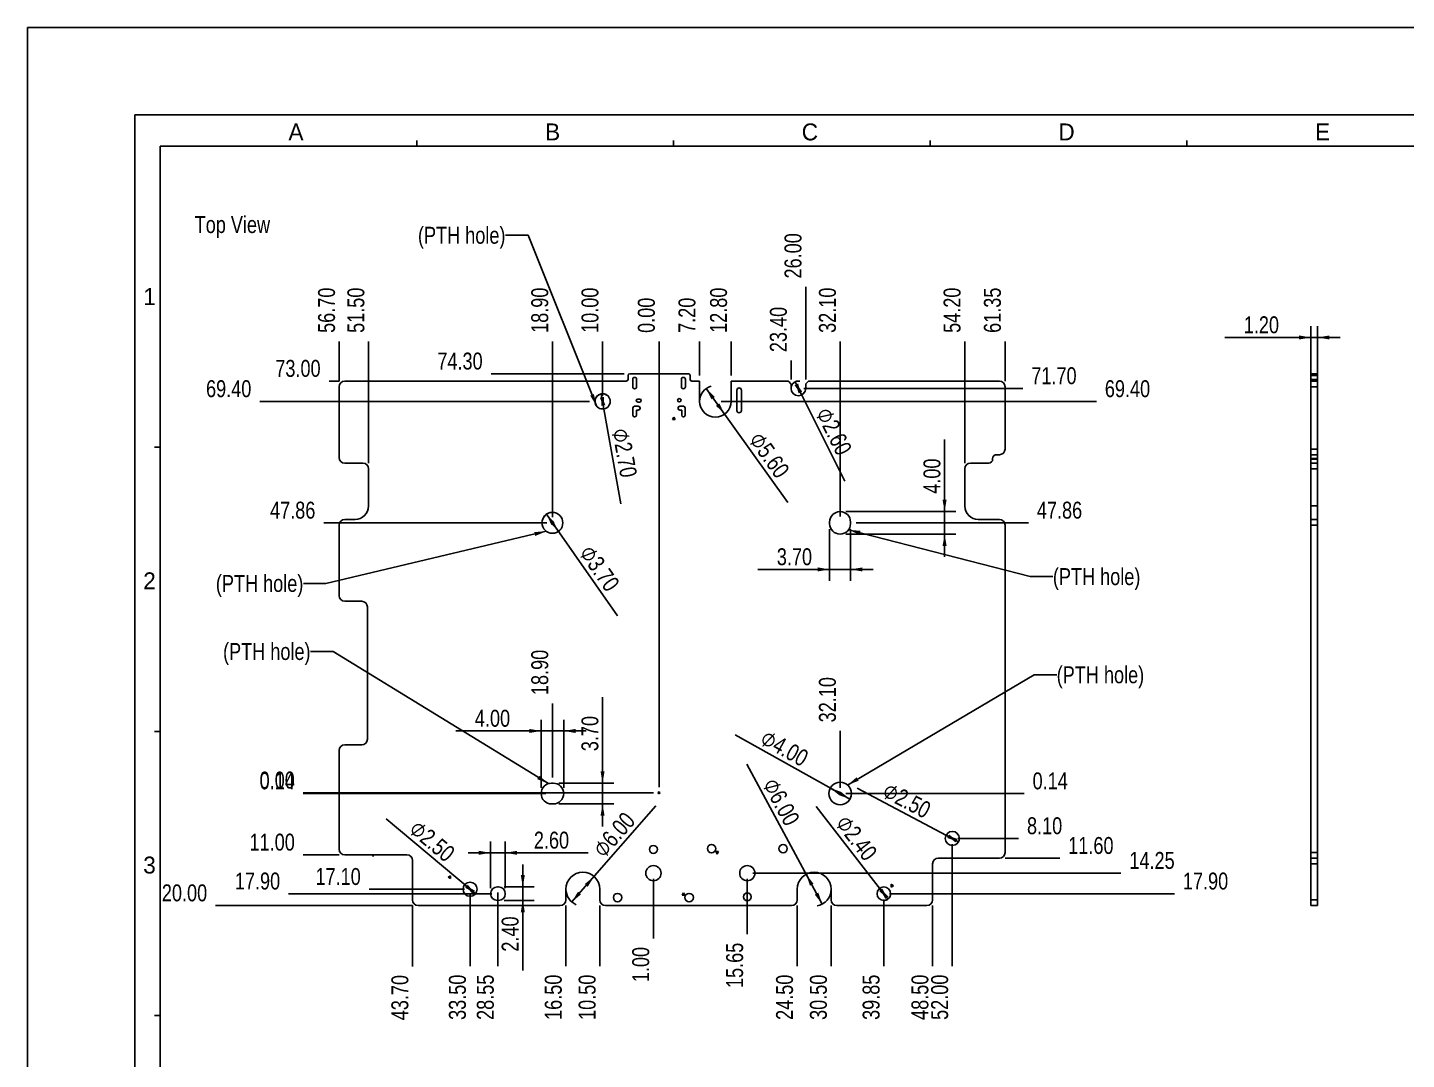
# Model space of a CAD drawing. Header units: millimetres. Extents: x 0 to 420, y 0 to 297.
# Drawn here: x 0 to 244.5, y 114 to 297 of the extents above; entities that cross this region are included whole.
import ezdxf

# ---------------------------------------------------------------- set-up
doc = ezdxf.new("R2010")
doc.units = ezdxf.units.MM
doc.header["$LTSCALE"] = 23.1
doc.layers.get('0').update_dxf_attribs({"linetype": 'CONTINUOUS'})
doc.layers.add('ASSEM_MEM', color=7, linetype='CONTINUOUS')
doc.layers.add('DETAIL', color=7, linetype='CONTINUOUS')
doc.styles.get("Standard").update_dxf_attribs({"font": 'txt', "width": 0.8})
doc.styles.add('TEXTSTYLE_2', font='txt')
doc.styles.add('TEXTSTYLE_3', font='symbol_asme.ttf')
doc.dimstyles.new('DIMSTYLE_1', dxfattribs={"dimtxt": 3, "dimasz": 2.1, "dimexe": 2, "dimexo": 1, "dimgap": 0.75, "dimtad": 1, "dimzin": 0, "dimdsep": 46, "dimtxsty": 'STANDARD', "dimblk": '_FILLED', "dimblk1": '_FILLED', "dimblk2": '_FILLED', "dimcen": 0.09, "dimazin": 0, "dimtp": 0.01, "dimtm": 0.01, "dimtfac": 1, "dimtofl": 0, "dimtmove": 0, "dimatfit": 3, "dimldrblk": '_FILLED', "dimfxl": 1, "dimtolj": 1, "dimtzin": 0, "dimarcsym": 0})
doc.dimstyles.new('DIMSTYLE_2', dxfattribs={"dimtxt": 3, "dimasz": 2.1, "dimexe": 2, "dimexo": 1, "dimgap": 0.75, "dimtad": 0, "dimtih": 1, "dimtoh": 1, "dimzin": 0, "dimdsep": 46, "dimtxsty": 'STANDARD', "dimblk": '_FILLED', "dimblk1": '_FILLED', "dimblk2": '_FILLED', "dimcen": 0.09, "dimazin": 0, "dimtp": 0.01, "dimtm": 0.01, "dimtfac": 1, "dimtofl": 0, "dimtmove": 0, "dimatfit": 3, "dimldrblk": '_FILLED', "dimfxl": 1, "dimtolj": 1, "dimtzin": 0, "dimarcsym": 0})
doc.dimstyles.new('DIMSTYLE_3', dxfattribs={"dimtxt": 3, "dimasz": 2.1, "dimexe": 2, "dimexo": 1, "dimtad": 1, "dimzin": 0, "dimdsep": 46, "dimtxsty": 'STANDARD', "dimblk": '_FILLED', "dimblk1": '_FILLED', "dimblk2": '_FILLED', "dimcen": 0.09, "dimazin": 0, "dimtp": 0.01, "dimtm": 0.01, "dimtfac": 1, "dimtmove": 0, "dimatfit": 2, "dimldrblk": '_FILLED', "dimfxl": 1, "dimtolj": 1, "dimtzin": 0, "dimarcsym": 0})
doc.dimstyles.get("Standard").update_dxf_attribs({"dimtxt": 3, "dimasz": 2.1, "dimexe": 2, "dimexo": 1, "dimtad": 1, "dimzin": 0, "dimdsep": 46, "dimtxsty": 'STANDARD', "dimblk": '_FILLED', "dimblk1": '_FILLED', "dimblk2": '_FILLED', "dimcen": 0.09, "dimazin": 0, "dimtol": 1, "dimtp": 0.01, "dimtm": 0.01, "dimtfac": 1, "dimtofl": 0, "dimtmove": 0, "dimatfit": 3, "dimldrblk": '_FILLED', "dimfxl": 1, "dimtolj": 1, "dimtzin": 0, "dimarcsym": 0})

# ---------------------------------------------------------------- blocks, each defined once
blk = doc.blocks.new('_FILLED')
at = {"color": 0, "linetype": 'BYBLOCK'}
blk.add_solid([(0, 0), (-1, 0.17), (-1, -0.17)], dxfattribs=at)
blk = doc.blocks.new('*D0')
at = {"color": 2, "linetype": 'CONTINUOUS'}
for p, q in [((227.52, 242.05), (212.27, 242.05)), ((212.27, 242.05), (228.12, 242.05)), ((227.52, 231.72), (227.52, 244.05)), ((232.72, 242.05), (228.12, 242.05)), ((228.72, 231.72), (228.72, 244.05)), ((228.72, 242.05), (232.72, 242.05))]:
    blk.add_line(p, q, dxfattribs=at)
at = {"color": 2, "linetype": 'CONTINUOUS', "xscale": 2.1, "yscale": 2.1, "zscale": 2.1}
blk.add_blockref('_FILLED', (227.52, 242.05), dxfattribs=at)
at = {"color": 2, "linetype": 'CONTINUOUS', "xscale": 2.1, "yscale": 2.1, "zscale": 2.1, "rotation": 180}
blk.add_blockref('_FILLED', (228.72, 242.05), dxfattribs=at)
at = {"color": 2, "linetype": 'CONTINUOUS', "insert": (221.87, 245.8), "char_height": 3, "width": 9.6, "attachment_point": 3, "line_spacing_factor": 0.9}
blk.add_mtext('1.20', dxfattribs=at)
blk = doc.blocks.new('*D1')
at = {"color": 2, "linetype": 'CONTINUOUS'}
blk.add_line((111.95, 162.32), (111.95, 241.36), dxfattribs=at)
at = {"color": 2, "linetype": 'CONTINUOUS', "insert": (108.2, 242.86), "char_height": 3, "width": 9.6, "attachment_point": 1, "rotation": 90, "line_spacing_factor": 0.9}
blk.add_mtext('0.00', dxfattribs=at)
blk = doc.blocks.new('*D2')
at = {"color": 2, "linetype": 'CONTINUOUS'}
blk.add_line((119.15, 235.32), (119.15, 241.36), dxfattribs=at)
at = {"color": 2, "linetype": 'CONTINUOUS', "insert": (115.4, 242.86), "char_height": 3, "width": 9.6, "attachment_point": 1, "rotation": 90, "line_spacing_factor": 0.9}
blk.add_mtext('7.20', dxfattribs=at)
blk = doc.blocks.new('*D3')
at = {"color": 2, "linetype": 'CONTINUOUS'}
blk.add_line((124.75, 235.32), (124.75, 241.36), dxfattribs=at)
at = {"color": 2, "linetype": 'CONTINUOUS', "insert": (121, 242.86), "char_height": 3, "width": 12, "attachment_point": 1, "rotation": 90, "line_spacing_factor": 0.9}
blk.add_mtext('12.80', dxfattribs=at)
blk = doc.blocks.new('*D4')
at = {"color": 2, "linetype": 'CONTINUOUS'}
blk.add_line((135.35, 234.61), (135.35, 237.95), dxfattribs=at)
at = {"color": 2, "linetype": 'CONTINUOUS', "insert": (131.6, 239.45), "char_height": 3, "width": 12, "attachment_point": 1, "rotation": 90, "line_spacing_factor": 0.9}
blk.add_mtext('23.40', dxfattribs=at)
blk = doc.blocks.new('*D5')
at = {"color": 2, "linetype": 'CONTINUOUS'}
blk.add_line((137.95, 234.61), (137.95, 251.01), dxfattribs=at)
at = {"color": 2, "linetype": 'CONTINUOUS', "insert": (134.2, 252.51), "char_height": 3, "width": 12, "attachment_point": 1, "rotation": 90, "line_spacing_factor": 0.9}
blk.add_mtext('26.00', dxfattribs=at)
blk = doc.blocks.new('*D6')
at = {"color": 2, "linetype": 'CONTINUOUS'}
blk.add_line((101.95, 231.72), (101.95, 241.36), dxfattribs=at)
at = {"color": 2, "linetype": 'CONTINUOUS', "insert": (98.2, 242.86), "char_height": 3, "width": 12, "attachment_point": 1, "rotation": 90, "line_spacing_factor": 0.9}
blk.add_mtext('10.00', dxfattribs=at)
blk = doc.blocks.new('*D7')
at = {"color": 2, "linetype": 'CONTINUOUS'}
blk.add_line((93.05, 210.18), (93.05, 241.36), dxfattribs=at)
at = {"color": 2, "linetype": 'CONTINUOUS', "insert": (89.3, 242.86), "char_height": 3, "width": 12, "attachment_point": 1, "rotation": 90, "line_spacing_factor": 0.9}
blk.add_mtext('18.90', dxfattribs=at)
blk = doc.blocks.new('*D8')
at = {"color": 2, "linetype": 'CONTINUOUS'}
blk.add_line((144.05, 210.33), (144.05, 241.36), dxfattribs=at)
at = {"color": 2, "linetype": 'CONTINUOUS', "insert": (140.3, 242.86), "char_height": 3, "width": 12, "attachment_point": 1, "rotation": 90, "line_spacing_factor": 0.9}
blk.add_mtext('32.10', dxfattribs=at)
blk = doc.blocks.new('*D9')
at = {"color": 2, "linetype": 'CONTINUOUS'}
blk.add_line((144.05, 162.18), (144.05, 172.3), dxfattribs=at)
at = {"color": 2, "linetype": 'CONTINUOUS', "insert": (140.3, 173.8), "char_height": 3, "width": 12, "attachment_point": 1, "rotation": 90, "line_spacing_factor": 0.9}
blk.add_mtext('32.10', dxfattribs=at)
blk = doc.blocks.new('*D10')
at = {"color": 2, "linetype": 'CONTINUOUS'}
blk.add_line((93.05, 164.03), (93.05, 177.14), dxfattribs=at)
at = {"color": 2, "linetype": 'CONTINUOUS', "insert": (89.3, 178.64), "char_height": 3, "width": 12, "attachment_point": 1, "rotation": 90, "line_spacing_factor": 0.9}
blk.add_mtext('18.90', dxfattribs=at)
blk = doc.blocks.new('*D11')
at = {"color": 2, "linetype": 'CONTINUOUS'}
blk.add_line((68.25, 141.32), (68.25, 130.51), dxfattribs=at)
at = {"color": 2, "linetype": 'CONTINUOUS', "insert": (64.5, 129.01), "char_height": 3, "width": 12, "attachment_point": 3, "rotation": 90, "line_spacing_factor": 0.9}
blk.add_mtext('43.70', dxfattribs=at)
blk = doc.blocks.new('*D12')
at = {"color": 2, "linetype": 'CONTINUOUS'}
blk.add_line((95.45, 141.32), (95.45, 130.57), dxfattribs=at)
at = {"color": 2, "linetype": 'CONTINUOUS', "insert": (91.7, 129.07), "char_height": 3, "width": 12, "attachment_point": 3, "rotation": 90, "line_spacing_factor": 0.9}
blk.add_mtext('16.50', dxfattribs=at)
blk = doc.blocks.new('*D13')
at = {"color": 2, "linetype": 'CONTINUOUS'}
blk.add_line((101.45, 141.32), (101.45, 130.57), dxfattribs=at)
at = {"color": 2, "linetype": 'CONTINUOUS', "insert": (97.7, 129.07), "char_height": 3, "width": 12, "attachment_point": 3, "rotation": 90, "line_spacing_factor": 0.9}
blk.add_mtext('10.50', dxfattribs=at)
blk = doc.blocks.new('*D14')
at = {"color": 2, "linetype": 'CONTINUOUS'}
blk.add_line((136.45, 141.32), (136.45, 130.57), dxfattribs=at)
at = {"color": 2, "linetype": 'CONTINUOUS', "insert": (132.7, 129.07), "char_height": 3, "width": 12, "attachment_point": 3, "rotation": 90, "line_spacing_factor": 0.9}
blk.add_mtext('24.50', dxfattribs=at)
blk = doc.blocks.new('*D15')
at = {"color": 2, "linetype": 'CONTINUOUS'}
blk.add_line((142.45, 141.32), (142.45, 130.57), dxfattribs=at)
at = {"color": 2, "linetype": 'CONTINUOUS', "insert": (138.7, 129.07), "char_height": 3, "width": 12, "attachment_point": 3, "rotation": 90, "line_spacing_factor": 0.9}
blk.add_mtext('30.50', dxfattribs=at)
blk = doc.blocks.new('*D16')
at = {"color": 2, "linetype": 'CONTINUOUS'}
blk.add_line((160.45, 141.32), (160.45, 130.57), dxfattribs=at)
at = {"color": 2, "linetype": 'CONTINUOUS', "insert": (156.7, 129.07), "char_height": 3, "width": 12, "attachment_point": 3, "rotation": 90, "line_spacing_factor": 0.9}
blk.add_mtext('48.50', dxfattribs=at)
blk = doc.blocks.new('*D17')
at = {"color": 2, "linetype": 'CONTINUOUS'}
blk.add_line((163.95, 152.22), (163.95, 130.57), dxfattribs=at)
at = {"color": 2, "linetype": 'CONTINUOUS', "insert": (160.2, 129.07), "char_height": 3, "width": 12, "attachment_point": 3, "rotation": 90, "line_spacing_factor": 0.9}
blk.add_mtext('52.00', dxfattribs=at)
blk = doc.blocks.new('*D18')
at = {"color": 2, "linetype": 'CONTINUOUS'}
blk.add_line((151.8, 142.42), (151.8, 130.57), dxfattribs=at)
at = {"color": 2, "linetype": 'CONTINUOUS', "insert": (148.05, 129.07), "char_height": 3, "width": 12, "attachment_point": 3, "rotation": 90, "line_spacing_factor": 0.9}
blk.add_mtext('39.85', dxfattribs=at)
blk = doc.blocks.new('*D19')
at = {"color": 2, "linetype": 'CONTINUOUS'}
blk.add_line((78.45, 143.22), (78.45, 130.57), dxfattribs=at)
at = {"color": 2, "linetype": 'CONTINUOUS', "insert": (74.7, 129.07), "char_height": 3, "width": 12, "attachment_point": 3, "rotation": 90, "line_spacing_factor": 0.9}
blk.add_mtext('33.50', dxfattribs=at)
blk = doc.blocks.new('*D20')
at = {"color": 2, "linetype": 'CONTINUOUS'}
blk.add_line((83.4, 143.62), (83.4, 130.57), dxfattribs=at)
at = {"color": 2, "linetype": 'CONTINUOUS', "insert": (79.65, 129.07), "char_height": 3, "width": 12, "attachment_point": 3, "rotation": 90, "line_spacing_factor": 0.9}
blk.add_mtext('28.55', dxfattribs=at)
blk = doc.blocks.new('*D21')
at = {"color": 2, "linetype": 'CONTINUOUS'}
blk.add_line((110.95, 146.07), (110.95, 135.48), dxfattribs=at)
at = {"color": 2, "linetype": 'CONTINUOUS', "insert": (107.2, 133.98), "char_height": 3, "width": 9.6, "attachment_point": 3, "rotation": 90, "line_spacing_factor": 0.9}
blk.add_mtext('1.00', dxfattribs=at)
blk = doc.blocks.new('*D22')
at = {"color": 2, "linetype": 'CONTINUOUS'}
blk.add_line((127.6, 146.07), (127.6, 136.23), dxfattribs=at)
at = {"color": 2, "linetype": 'CONTINUOUS', "insert": (123.85, 134.73), "char_height": 3, "width": 12, "attachment_point": 3, "rotation": 90, "line_spacing_factor": 0.9}
blk.add_mtext('15.65', dxfattribs=at)
blk = doc.blocks.new('*D23')
at = {"color": 2, "linetype": 'CONTINUOUS'}
blk.add_line((105.75, 235.62), (82.18, 235.62), dxfattribs=at)
at = {"color": 2, "linetype": 'CONTINUOUS', "insert": (80.68, 239.37), "char_height": 3, "width": 12, "attachment_point": 3, "line_spacing_factor": 0.9}
blk.add_mtext('74.30', dxfattribs=at)
blk = doc.blocks.new('*D24')
at = {"color": 2, "linetype": 'CONTINUOUS'}
blk.add_line((110.95, 161.32), (48.88, 161.32), dxfattribs=at)
at = {"color": 2, "linetype": 'CONTINUOUS', "insert": (47.38, 165.07), "char_height": 3, "width": 9.6, "attachment_point": 3, "line_spacing_factor": 0.9}
blk.add_mtext('0.00', dxfattribs=at)
blk = doc.blocks.new('*D25')
at = {"color": 2, "linetype": 'CONTINUOUS'}
blk.add_line((55.25, 234.32), (53.45, 234.32), dxfattribs=at)
at = {"color": 2, "linetype": 'CONTINUOUS', "insert": (51.95, 238.07), "char_height": 3, "width": 12, "attachment_point": 3, "line_spacing_factor": 0.9}
blk.add_mtext('73.00', dxfattribs=at)
blk = doc.blocks.new('*D26')
at = {"color": 2, "linetype": 'CONTINUOUS'}
blk.add_line((99.6, 230.72), (41.17, 230.72), dxfattribs=at)
at = {"color": 2, "linetype": 'CONTINUOUS', "insert": (39.67, 234.47), "char_height": 3, "width": 12, "attachment_point": 3, "line_spacing_factor": 0.9}
blk.add_mtext('69.40', dxfattribs=at)
blk = doc.blocks.new('*D27')
at = {"color": 2, "linetype": 'CONTINUOUS'}
blk.add_line((92.05, 209.18), (52.52, 209.18), dxfattribs=at)
at = {"color": 2, "linetype": 'CONTINUOUS', "insert": (51.02, 212.93), "char_height": 3, "width": 12, "attachment_point": 3, "line_spacing_factor": 0.9}
blk.add_mtext('47.86', dxfattribs=at)
blk = doc.blocks.new('*D28')
at = {"color": 2, "linetype": 'CONTINUOUS'}
blk.add_line((91.9, 161.18), (48.88, 161.18), dxfattribs=at)
at = {"color": 2, "linetype": 'CONTINUOUS', "insert": (47.38, 164.93), "char_height": 3, "width": 9.6, "attachment_point": 3, "line_spacing_factor": 0.9}
blk.add_mtext('0.14', dxfattribs=at)
blk = doc.blocks.new('*D29')
at = {"color": 2, "linetype": 'CONTINUOUS'}
blk.add_line((122.95, 230.72), (189.49, 230.72), dxfattribs=at)
at = {"color": 2, "linetype": 'CONTINUOUS', "insert": (190.99, 234.47), "char_height": 3, "width": 12, "attachment_point": 1, "line_spacing_factor": 0.9}
blk.add_mtext('69.40', dxfattribs=at)
blk = doc.blocks.new('*D30')
at = {"color": 2, "linetype": 'CONTINUOUS'}
blk.add_line((145.05, 161.18), (176.68, 161.18), dxfattribs=at)
at = {"color": 2, "linetype": 'CONTINUOUS', "insert": (178.18, 164.93), "char_height": 3, "width": 9.6, "attachment_point": 1, "line_spacing_factor": 0.9}
blk.add_mtext('0.14', dxfattribs=at)
blk = doc.blocks.new('*D31')
at = {"color": 2, "linetype": 'CONTINUOUS'}
blk.add_line((146.9, 209.18), (177.44, 209.18), dxfattribs=at)
at = {"color": 2, "linetype": 'CONTINUOUS', "insert": (178.94, 212.93), "char_height": 3, "width": 12, "attachment_point": 1, "line_spacing_factor": 0.9}
blk.add_mtext('47.86', dxfattribs=at)
blk = doc.blocks.new('*D32')
at = {"color": 2, "linetype": 'CONTINUOUS'}
blk.add_line((55.25, 150.32), (48.88, 150.32), dxfattribs=at)
at = {"color": 2, "linetype": 'CONTINUOUS', "insert": (47.38, 154.07), "char_height": 3, "width": 12, "attachment_point": 3, "line_spacing_factor": 0.9}
blk.add_mtext('11.00', dxfattribs=at)
blk = doc.blocks.new('*D33')
at = {"color": 2, "linetype": 'CONTINUOUS'}
blk.add_line((173.3, 149.72), (183, 149.72), dxfattribs=at)
at = {"color": 2, "linetype": 'CONTINUOUS', "insert": (184.5, 153.47), "char_height": 3, "width": 12, "attachment_point": 1, "line_spacing_factor": 0.9}
blk.add_mtext('11.60', dxfattribs=at)
blk = doc.blocks.new('*D34')
at = {"color": 2, "linetype": 'CONTINUOUS'}
blk.add_line((68.25, 141.32), (33.34, 141.32), dxfattribs=at)
at = {"color": 2, "linetype": 'CONTINUOUS', "insert": (31.84, 145.07), "char_height": 3, "width": 12, "attachment_point": 3, "line_spacing_factor": 0.9}
blk.add_mtext('20.00', dxfattribs=at)
blk = doc.blocks.new('*D35')
at = {"color": 2, "linetype": 'CONTINUOUS'}
blk.add_line((77.45, 144.22), (60.57, 144.22), dxfattribs=at)
at = {"color": 2, "linetype": 'CONTINUOUS', "insert": (59.07, 147.97), "char_height": 3, "width": 12, "attachment_point": 3, "line_spacing_factor": 0.9}
blk.add_mtext('17.10', dxfattribs=at)
blk = doc.blocks.new('*D36')
at = {"color": 2, "linetype": 'CONTINUOUS'}
blk.add_line((82.3, 143.42), (46.28, 143.42), dxfattribs=at)
at = {"color": 2, "linetype": 'CONTINUOUS', "insert": (44.78, 147.17), "char_height": 3, "width": 12, "attachment_point": 3, "line_spacing_factor": 0.9}
blk.add_mtext('17.90', dxfattribs=at)
blk = doc.blocks.new('*D37')
at = {"color": 2, "linetype": 'CONTINUOUS'}
blk.add_line((164.95, 153.22), (175.69, 153.22), dxfattribs=at)
at = {"color": 2, "linetype": 'CONTINUOUS', "insert": (177.19, 156.97), "char_height": 3, "width": 9.6, "attachment_point": 1, "line_spacing_factor": 0.9}
blk.add_mtext('8.10', dxfattribs=at)
blk = doc.blocks.new('*D38')
at = {"color": 2, "linetype": 'CONTINUOUS'}
blk.add_line((152.8, 143.42), (203.33, 143.42), dxfattribs=at)
at = {"color": 2, "linetype": 'CONTINUOUS', "insert": (204.83, 147.17), "char_height": 3, "width": 12, "attachment_point": 1, "line_spacing_factor": 0.9}
blk.add_mtext('17.90', dxfattribs=at)
blk = doc.blocks.new('*D39')
at = {"color": 2, "linetype": 'CONTINUOUS'}
blk.add_line((128.6, 147.07), (193.84, 147.07), dxfattribs=at)
at = {"color": 2, "linetype": 'CONTINUOUS', "insert": (195.34, 150.82), "char_height": 3, "width": 12, "attachment_point": 1, "line_spacing_factor": 0.9}
blk.add_mtext('14.25', dxfattribs=at)
blk = doc.blocks.new('*D40')
at = {"color": 2, "linetype": 'CONTINUOUS'}
blk.add_line((137.65, 233.02), (176.45, 233.02), dxfattribs=at)
at = {"color": 2, "linetype": 'CONTINUOUS', "insert": (177.95, 236.77), "char_height": 3, "width": 12, "attachment_point": 1, "line_spacing_factor": 0.9}
blk.add_mtext('71.70', dxfattribs=at)
blk = doc.blocks.new('*D41')
at = {"color": 2, "linetype": 'CONTINUOUS'}
for p, q in [((136.07, 234.18), (136.65, 233.02)), ((137.23, 231.86), (136.65, 233.02)), ((136.65, 233.02), (144.88, 216.6))]:
    blk.add_line(p, q, dxfattribs=at)
at = {"color": 2, "linetype": 'CONTINUOUS', "xscale": 2.1, "yscale": 2.1, "zscale": 2.1}
for p, rotation in [((136.07, 234.18), 116.6298763149), ((137.23, 231.86), 296.6298763149)]:
    blk.add_blockref('_FILLED', p, dxfattribs=dict(at, rotation=rotation))
at = {"color": 2, "linetype": 'CONTINUOUS', "insert": (142.35, 230.02), "char_height": 3, "width": 19.7077, "attachment_point": 1, "rotation": 296.6299, "line_spacing_factor": 0.9, "style": 'TEXTSTYLE_3'}
blk.add_mtext('⌀\\ftxt;{\\W0.8;2.60}', dxfattribs=at)
blk = doc.blocks.new('*D42')
at = {"color": 2, "linetype": 'CONTINUOUS'}
for p, q in [((120.32, 232.99), (121.95, 230.72)), ((123.58, 228.44), (121.95, 230.72)), ((121.95, 230.72), (134.78, 212.79))]:
    blk.add_line(p, q, dxfattribs=at)
at = {"color": 2, "linetype": 'CONTINUOUS', "xscale": 2.1, "yscale": 2.1, "zscale": 2.1}
for p, rotation in [((120.32, 232.99), 125.5924555932), ((123.58, 228.44), 305.5924555932)]:
    blk.add_blockref('_FILLED', p, dxfattribs=dict(at, rotation=rotation))
at = {"color": 2, "linetype": 'CONTINUOUS', "insert": (130.18, 225.66), "char_height": 3, "width": 19.7077, "attachment_point": 1, "rotation": 305.5925, "line_spacing_factor": 0.9, "style": 'TEXTSTYLE_3'}
blk.add_mtext('⌀\\ftxt;{\\W0.8;5.60}', dxfattribs=at)
blk = doc.blocks.new('*D43')
at = {"color": 2, "linetype": 'CONTINUOUS'}
for p, q in [((101.71, 232.05), (101.95, 230.72)), ((102.19, 229.39), (101.95, 230.72)), ((101.95, 230.72), (105.18, 212.57))]:
    blk.add_line(p, q, dxfattribs=at)
at = {"color": 2, "linetype": 'CONTINUOUS', "xscale": 2.1, "yscale": 2.1, "zscale": 2.1}
for p, rotation in [((101.71, 232.05), 100.0907734454), ((102.19, 229.39), 280.0907734454)]:
    blk.add_blockref('_FILLED', p, dxfattribs=dict(at, rotation=rotation))
at = {"color": 2, "linetype": 'CONTINUOUS', "insert": (106.57, 226.17), "char_height": 3, "width": 19.7077, "attachment_point": 1, "rotation": 280.0908, "line_spacing_factor": 0.9, "style": 'TEXTSTYLE_3'}
blk.add_mtext('⌀\\ftxt;{\\W0.8;2.70}', dxfattribs=at)
blk = doc.blocks.new('*D44')
at = {"color": 2, "linetype": 'CONTINUOUS'}
for p, q in [((91.99, 210.69), (93.05, 209.18)), ((94.11, 207.66), (93.05, 209.18)), ((93.05, 209.18), (104.58, 192.67))]:
    blk.add_line(p, q, dxfattribs=at)
at = {"color": 2, "linetype": 'CONTINUOUS', "xscale": 2.1, "yscale": 2.1, "zscale": 2.1}
for p, rotation in [((91.99, 210.69), 124.9340555486), ((94.11, 207.66), 304.9340555486)]:
    blk.add_blockref('_FILLED', p, dxfattribs=dict(at, rotation=rotation))
at = {"color": 2, "linetype": 'CONTINUOUS', "insert": (100.13, 205.59), "char_height": 3, "width": 19.7077, "attachment_point": 1, "rotation": 304.9341, "line_spacing_factor": 0.9, "style": 'TEXTSTYLE_3'}
blk.add_mtext('⌀\\ftxt;{\\W0.8;3.70}', dxfattribs=at)
blk = doc.blocks.new('*D45')
at = {"color": 2, "linetype": 'CONTINUOUS'}
for p, q in [((144.05, 161.18), (125.43, 171.61)), ((142.31, 162.16), (144.05, 161.18)), ((145.8, 160.2), (144.05, 161.18))]:
    blk.add_line(p, q, dxfattribs=at)
at = {"color": 2, "linetype": 'CONTINUOUS', "xscale": 2.1, "yscale": 2.1, "zscale": 2.1}
for p, rotation in [((142.31, 162.16), 150.7436800449), ((145.8, 160.2), 330.7436800449)]:
    blk.add_blockref('_FILLED', p, dxfattribs=dict(at, rotation=rotation))
at = {"color": 2, "linetype": 'CONTINUOUS', "insert": (138.73, 168.46), "char_height": 3, "width": 19.7077, "attachment_point": 3, "rotation": 330.7437, "line_spacing_factor": 0.9, "style": 'TEXTSTYLE_3'}
blk.add_mtext('⌀\\ftxt;{\\W0.8;4.00}', dxfattribs=at)
blk = doc.blocks.new('*D46')
at = {"color": 2, "linetype": 'CONTINUOUS'}
for p, q in [((142.2, 208.03), (142.2, 198.92)), ((145.9, 208.03), (145.9, 198.92)), ((142.2, 200.92), (129.48, 200.92)), ((129.48, 200.92), (144.05, 200.92)), ((149.9, 200.92), (144.05, 200.92)), ((145.9, 200.92), (149.9, 200.92))]:
    blk.add_line(p, q, dxfattribs=at)
at = {"color": 2, "linetype": 'CONTINUOUS', "xscale": 2.1, "yscale": 2.1, "zscale": 2.1}
blk.add_blockref('_FILLED', (142.2, 200.92), dxfattribs=at)
at = {"color": 2, "linetype": 'CONTINUOUS', "xscale": 2.1, "yscale": 2.1, "zscale": 2.1, "rotation": 180}
blk.add_blockref('_FILLED', (145.9, 200.92), dxfattribs=at)
at = {"color": 2, "linetype": 'CONTINUOUS', "insert": (139.08, 204.67), "char_height": 3, "width": 9.6, "attachment_point": 3, "line_spacing_factor": 0.9}
blk.add_mtext('3.70', dxfattribs=at)
blk = doc.blocks.new('*D47')
at = {"color": 2, "linetype": 'CONTINUOUS'}
for p, q in [((162.58, 211.18), (162.58, 223.94)), ((162.58, 223.94), (162.58, 209.18)), ((145.05, 211.18), (164.58, 211.18)), ((162.58, 203.18), (162.58, 209.18)), ((145.05, 207.18), (164.58, 207.18)), ((162.58, 207.18), (162.58, 203.18))]:
    blk.add_line(p, q, dxfattribs=at)
at = {"color": 2, "linetype": 'CONTINUOUS', "xscale": 2.1, "yscale": 2.1, "zscale": 2.1}
for p, rotation in [((162.58, 211.18), 270), ((162.58, 207.18), 90)]:
    blk.add_blockref('_FILLED', p, dxfattribs=dict(at, rotation=rotation))
at = {"color": 2, "linetype": 'CONTINUOUS', "insert": (158.83, 214.34), "char_height": 3, "width": 9.6, "attachment_point": 1, "rotation": 90, "line_spacing_factor": 0.9}
blk.add_mtext('4.00', dxfattribs=at)
blk = doc.blocks.new('*D48')
at = {"color": 2, "linetype": 'CONTINUOUS'}
for p, q in [((91.05, 162.18), (91.05, 174.28)), ((95.05, 162.18), (95.05, 174.28)), ((91.05, 172.28), (75.95, 172.28)), ((75.95, 172.28), (93.05, 172.28)), ((99.05, 172.28), (93.05, 172.28)), ((95.05, 172.28), (99.05, 172.28))]:
    blk.add_line(p, q, dxfattribs=at)
at = {"color": 2, "linetype": 'CONTINUOUS', "xscale": 2.1, "yscale": 2.1, "zscale": 2.1}
blk.add_blockref('_FILLED', (91.05, 172.28), dxfattribs=at)
at = {"color": 2, "linetype": 'CONTINUOUS', "xscale": 2.1, "yscale": 2.1, "zscale": 2.1, "rotation": 180}
blk.add_blockref('_FILLED', (95.05, 172.28), dxfattribs=at)
at = {"color": 2, "linetype": 'CONTINUOUS', "insert": (85.55, 176.03), "char_height": 3, "width": 9.6, "attachment_point": 3, "line_spacing_factor": 0.9}
blk.add_mtext('4.00', dxfattribs=at)
blk = doc.blocks.new('*D49')
at = {"color": 2, "linetype": 'CONTINUOUS'}
for p, q in [((101.94, 163.03), (101.94, 178.29)), ((101.94, 178.29), (101.94, 161.18)), ((94.2, 163.03), (103.94, 163.03)), ((94.2, 159.33), (103.94, 159.33)), ((101.94, 155.33), (101.94, 161.18)), ((101.94, 159.33), (101.94, 155.33))]:
    blk.add_line(p, q, dxfattribs=at)
at = {"color": 2, "linetype": 'CONTINUOUS', "xscale": 2.1, "yscale": 2.1, "zscale": 2.1}
for p, rotation in [((101.94, 163.03), 270), ((101.94, 159.33), 90)]:
    blk.add_blockref('_FILLED', p, dxfattribs=dict(at, rotation=rotation))
at = {"color": 2, "linetype": 'CONTINUOUS', "insert": (98.19, 168.69), "char_height": 3, "width": 9.6, "attachment_point": 1, "rotation": 90, "line_spacing_factor": 0.9}
blk.add_mtext('3.70', dxfattribs=at)
blk = doc.blocks.new('*D50')
at = {"color": 2, "linetype": 'CONTINUOUS'}
for p, q in [((163.95, 153.22), (147.07, 162.12)), ((162.85, 153.8), (163.95, 153.22)), ((165.06, 152.63), (163.95, 153.22))]:
    blk.add_line(p, q, dxfattribs=at)
at = {"color": 2, "linetype": 'CONTINUOUS', "xscale": 2.1, "yscale": 2.1, "zscale": 2.1}
for p, rotation in [((162.85, 153.8), 152.1825273784), ((165.06, 152.63), 332.1825273784)]:
    blk.add_blockref('_FILLED', p, dxfattribs=dict(at, rotation=rotation))
at = {"color": 2, "linetype": 'CONTINUOUS', "insert": (160.44, 159.31), "char_height": 3, "width": 19.7077, "attachment_point": 3, "rotation": 332.1825, "line_spacing_factor": 0.9, "style": 'TEXTSTYLE_3'}
blk.add_mtext('⌀\\ftxt;{\\W0.8;2.50}', dxfattribs=at)
blk = doc.blocks.new('*D51')
at = {"color": 2, "linetype": 'CONTINUOUS'}
for p, q in [((151.8, 143.42), (139.83, 158.9)), ((151.07, 144.37), (151.8, 143.42)), ((152.53, 142.47), (151.8, 143.42))]:
    blk.add_line(p, q, dxfattribs=at)
at = {"color": 2, "linetype": 'CONTINUOUS', "xscale": 2.1, "yscale": 2.1, "zscale": 2.1}
for p, rotation in [((151.07, 144.37), 127.7048795036), ((152.53, 142.47), 307.7048795036)]:
    blk.add_blockref('_FILLED', p, dxfattribs=dict(at, rotation=rotation))
at = {"color": 2, "linetype": 'CONTINUOUS', "insert": (150.83, 150.8), "char_height": 3, "width": 19.7077, "attachment_point": 3, "rotation": 307.7049, "line_spacing_factor": 0.9, "style": 'TEXTSTYLE_3'}
blk.add_mtext('⌀\\ftxt;{\\W0.8;2.40}', dxfattribs=at)
blk = doc.blocks.new('*D52')
at = {"color": 2, "linetype": 'CONTINUOUS'}
for p, q in [((78.45, 144.22), (63.56, 156.72)), ((77.49, 145.02), (78.45, 144.22)), ((79.41, 143.41), (78.45, 144.22))]:
    blk.add_line(p, q, dxfattribs=at)
at = {"color": 2, "linetype": 'CONTINUOUS', "xscale": 2.1, "yscale": 2.1, "zscale": 2.1}
for p, rotation in [((77.49, 145.02), 139.9869438586), ((79.41, 143.41), 319.9869438586)]:
    blk.add_blockref('_FILLED', p, dxfattribs=dict(at, rotation=rotation))
at = {"color": 2, "linetype": 'CONTINUOUS', "insert": (76.04, 151.14), "char_height": 3, "width": 19.7077, "attachment_point": 3, "rotation": 319.9869, "line_spacing_factor": 0.9, "style": 'TEXTSTYLE_3'}
blk.add_mtext('⌀\\ftxt;{\\W0.8;2.50}', dxfattribs=at)
blk = doc.blocks.new('*D53')
at = {"color": 2, "linetype": 'CONTINUOUS'}
for p, q in [((82.1, 144.42), (82.1, 152.67)), ((84.7, 144.42), (84.7, 152.67)), ((82.1, 150.67), (78.1, 150.67)), ((78.1, 150.67), (83.4, 150.67)), ((99.36, 150.67), (83.4, 150.67)), ((84.7, 150.67), (99.36, 150.67))]:
    blk.add_line(p, q, dxfattribs=at)
at = {"color": 2, "linetype": 'CONTINUOUS', "xscale": 2.1, "yscale": 2.1, "zscale": 2.1}
blk.add_blockref('_FILLED', (82.1, 150.67), dxfattribs=at)
at = {"color": 2, "linetype": 'CONTINUOUS', "xscale": 2.1, "yscale": 2.1, "zscale": 2.1, "rotation": 180}
blk.add_blockref('_FILLED', (84.7, 150.67), dxfattribs=at)
at = {"color": 2, "linetype": 'CONTINUOUS', "insert": (89.76, 154.42), "char_height": 3, "width": 9.6, "attachment_point": 1, "line_spacing_factor": 0.9}
blk.add_mtext('2.60', dxfattribs=at)
blk = doc.blocks.new('*D54')
at = {"color": 2, "linetype": 'CONTINUOUS'}
for p, q in [((87.8, 144.62), (87.8, 148.62)), ((87.8, 148.62), (87.8, 143.42)), ((84.5, 144.62), (89.8, 144.62)), ((84.5, 142.22), (89.8, 142.22)), ((87.8, 129.79), (87.8, 143.42)), ((87.8, 142.22), (87.8, 129.79))]:
    blk.add_line(p, q, dxfattribs=at)
at = {"color": 2, "linetype": 'CONTINUOUS', "xscale": 2.1, "yscale": 2.1, "zscale": 2.1}
for p, rotation in [((87.8, 144.62), 270), ((87.8, 142.22), 90)]:
    blk.add_blockref('_FILLED', p, dxfattribs=dict(at, rotation=rotation))
at = {"color": 2, "linetype": 'CONTINUOUS', "insert": (84.05, 139.39), "char_height": 3, "width": 9.6, "attachment_point": 3, "rotation": 90, "line_spacing_factor": 0.9}
blk.add_mtext('2.40', dxfattribs=at)
blk = doc.blocks.new('*D61')
at = {"color": 2, "linetype": 'CONTINUOUS'}
for p, q in [((98.45, 144.22), (111.4, 158.99)), ((100.43, 146.47), (98.45, 144.22)), ((96.47, 141.96), (98.45, 144.22))]:
    blk.add_line(p, q, dxfattribs=at)
at = {"color": 2, "linetype": 'CONTINUOUS', "xscale": 2.1, "yscale": 2.1, "zscale": 2.1}
for p, rotation in [((100.43, 146.47), 48.7607570647), ((96.47, 141.96), 228.7607570647)]:
    blk.add_blockref('_FILLED', p, dxfattribs=dict(at, rotation=rotation))
at = {"color": 2, "linetype": 'CONTINUOUS', "insert": (99.92, 151.58), "char_height": 3, "width": 19.7077, "attachment_point": 1, "rotation": 48.7608, "line_spacing_factor": 0.9, "style": 'TEXTSTYLE_3'}
blk.add_mtext('⌀\\ftxt;{\\W0.8;6.00}', dxfattribs=at)
blk = doc.blocks.new('*D62')
at = {"color": 2, "linetype": 'CONTINUOUS'}
for p, q in [((139.45, 144.22), (127.49, 166.37)), ((138.03, 146.86), (139.45, 144.22)), ((140.88, 141.58), (139.45, 144.22))]:
    blk.add_line(p, q, dxfattribs=at)
at = {"color": 2, "linetype": 'CONTINUOUS', "xscale": 2.1, "yscale": 2.1, "zscale": 2.1}
for p, rotation in [((138.03, 146.86), 118.3740515431), ((140.88, 141.58), 298.3740515431)]:
    blk.add_blockref('_FILLED', p, dxfattribs=dict(at, rotation=rotation))
at = {"color": 2, "linetype": 'CONTINUOUS', "insert": (137.03, 156.59), "char_height": 3, "width": 19.7077, "attachment_point": 3, "rotation": 298.3741, "line_spacing_factor": 0.9, "style": 'TEXTSTYLE_3'}
blk.add_mtext('⌀\\ftxt;{\\W0.8;6.00}', dxfattribs=at)
blk = doc.blocks.new('*D78')
at = {"color": 2, "linetype": 'CONTINUOUS'}
blk.add_line((173.3, 234.32), (173.3, 241.36), dxfattribs=at)
at = {"color": 2, "linetype": 'CONTINUOUS', "insert": (169.55, 242.86), "char_height": 3, "width": 12, "attachment_point": 1, "rotation": 90, "line_spacing_factor": 0.9}
blk.add_mtext('61.35', dxfattribs=at)
blk = doc.blocks.new('*D79')
at = {"color": 2, "linetype": 'CONTINUOUS'}
blk.add_line((55.25, 234.32), (55.25, 241.36), dxfattribs=at)
at = {"color": 2, "linetype": 'CONTINUOUS', "insert": (51.5, 242.86), "char_height": 3, "width": 12, "attachment_point": 1, "rotation": 90, "line_spacing_factor": 0.9}
blk.add_mtext('56.70', dxfattribs=at)
blk = doc.blocks.new('*D80')
at = {"color": 2, "linetype": 'CONTINUOUS'}
blk.add_line((166.15, 219.77), (166.15, 241.36), dxfattribs=at)
at = {"color": 2, "linetype": 'CONTINUOUS', "insert": (162.4, 242.86), "char_height": 3, "width": 12, "attachment_point": 1, "rotation": 90, "line_spacing_factor": 0.9}
blk.add_mtext('54.20', dxfattribs=at)
blk = doc.blocks.new('*D81')
at = {"color": 2, "linetype": 'CONTINUOUS'}
blk.add_line((60.45, 219.77), (60.45, 241.36), dxfattribs=at)
at = {"color": 2, "linetype": 'CONTINUOUS', "insert": (56.7, 242.86), "char_height": 3, "width": 12, "attachment_point": 1, "rotation": 90, "line_spacing_factor": 0.9}
blk.add_mtext('51.50', dxfattribs=at)

msp = doc.modelspace()

# ---------------------------------------------------------------- linework, layer by layer
at = {"color": 7, "linetype": 'CONTINUOUS'}
for p, q in [((0, 0), (0, 297)), ((0, 297), (420, 297))]:
    msp.add_line(p, q, dxfattribs=at)
at = {"color": 4, "linetype": 'CONTINUOUS'}
for p, q in [((19, 15.5), (19, 281.5)), ((19, 281.5), (401, 281.5)), ((69, 276), (69, 277)), ((114.5, 276), (114.5, 277)), ((160, 276), (160, 277)), ((205.5, 276), (205.5, 277)), ((23.5, 276), (23.5, 21)), ((23.5, 276), (396, 276)), ((23.5, 222.6), (22.5, 222.6)), ((23.5, 172.2), (22.5, 172.2)), ((23.5, 121.8), (22.5, 121.8))]:
    msp.add_line(p, q, dxfattribs=at)
at = {"color": 2, "linetype": 'CONTINUOUS'}
for centre, radius, start, end in [((121.951, 230.718), 2.8, 105.93863, 180), ((136.651, 233.018), 1.3, 79.06128, 180), ((101.951, 230.718), 1.35, 63.56192, 180), ((93.051, 209.178), 1.85, 96.54104, 180), ((144.051, 161.178), 2, 304.17863, 360), ((163.951, 153.218), 1.25, 293.52272, 360), ((78.451, 144.218), 1.25, 281.32714, 323.1301), ((98.451, 144.218), 3, 180, 247.19571), ((139.451, 144.218), 3, 279.9391, 360), ((151.801, 143.418), 1.2, 267.89931, 360)]:
    msp.add_arc(centre, radius, start, end, dxfattribs=at)
at = {"layer": 'ASSEM_MEM', "color": 7, "linetype": 'CONTINUOUS'}
for p, q in [((106.451, 235.318), (106.451, 234.618)), ((106.751, 235.618), (117.151, 235.618)), ((117.451, 235.318), (117.451, 234.618)), ((227.516, 141.318), (227.516, 235.618)), ((227.516, 235.618), (228.716, 235.618)), ((228.716, 141.318), (228.716, 235.618)), ((55.251, 233.318), (55.251, 220.768)), ((106.151, 234.318), (56.251, 234.318)), ((107.281, 234.618), (107.281, 233.318)), ((107.981, 233.318), (107.981, 234.618)), ((115.921, 234.618), (115.921, 233.318)), ((116.621, 233.318), (116.621, 234.618)), ((119.151, 234.318), (117.751, 234.318)), ((119.151, 234.318), (119.151, 230.718)), ((124.751, 230.718), (124.751, 234.318)), ((134.644, 234.318), (124.751, 234.318)), ((125.751, 232.698), (125.751, 229.098)), ((126.551, 229.098), (126.551, 232.698)), ((135.204, 233.964), (134.997, 234.172)), ((135.351, 233.611), (135.351, 233.018)), ((137.951, 233.018), (137.951, 233.611)), ((138.304, 234.172), (138.097, 233.964)), ((172.301, 234.318), (138.658, 234.318)), ((173.301, 222.268), (173.301, 233.318)), ((227.516, 234.318), (228.716, 234.318)), ((108.281, 229.868), (107.631, 229.868)), ((108.526, 231.103), (108.176, 231.103)), ((108.176, 230.603), (108.526, 230.603)), ((116.271, 229.868), (115.621, 229.868)), ((107.331, 229.568), (107.331, 228.268)), ((107.931, 228.268), (107.931, 229.168)), ((107.931, 229.168), (108.281, 229.168)), ((108.581, 229.468), (108.581, 229.568)), ((115.321, 229.568), (115.321, 229.468)), ((115.621, 229.168), (115.971, 229.168)), ((115.971, 229.168), (115.971, 228.268)), ((116.571, 228.268), (116.571, 229.568)), ((171.101, 220.568), (171.101, 220.468)), ((172.301, 221.268), (171.801, 221.268)), ((227.516, 221.268), (228.716, 221.268)), ((56.251, 219.768), (59.451, 219.768)), ((60.451, 218.768), (60.451, 212.168)), ((166.151, 218.768), (166.151, 212.168)), ((167.151, 219.768), (170.401, 219.768)), ((228.716, 219.768), (227.516, 219.768)), ((55.251, 208.768), (55.251, 196.268)), ((58.051, 209.768), (56.251, 209.768)), ((142.201, 209.328), (142.201, 209.028)), ((145.901, 209.028), (145.901, 209.328)), ((172.301, 209.768), (168.551, 209.768)), ((173.301, 150.718), (173.301, 208.768)), ((227.516, 209.768), (228.716, 209.768)), ((56.251, 195.268), (59.251, 195.268)), ((60.251, 194.268), (60.251, 170.818)), ((55.251, 168.818), (55.251, 151.318)), ((59.251, 169.818), (56.251, 169.818)), ((93.201, 163.028), (92.901, 163.028)), ((92.901, 159.328), (93.201, 159.328)), ((56.251, 150.318), (67.251, 150.318)), ((68.251, 142.318), (68.251, 149.318)), ((161.451, 149.718), (172.301, 149.718)), ((227.516, 149.718), (228.716, 149.718)), ((160.451, 142.318), (160.451, 148.718)), ((83.501, 144.618), (83.301, 144.618)), ((83.301, 142.218), (83.501, 142.218)), ((95.451, 142.318), (95.451, 144.218)), ((101.451, 142.318), (101.451, 144.218)), ((136.451, 142.318), (136.451, 144.218)), ((142.451, 142.318), (142.451, 144.218)), ((94.451, 141.318), (69.251, 141.318)), ((135.451, 141.318), (102.451, 141.318)), ((159.451, 141.318), (143.451, 141.318)), ((228.716, 141.318), (227.516, 141.318))]:
    msp.add_line(p, q, dxfattribs=at)
at = {"layer": 'ASSEM_MEM', "color": 9, "linetype": 'CONTINUOUS'}
for p, q in [((227.516, 235.318), (228.716, 235.318)), ((227.516, 234.618), (228.716, 234.618)), ((227.516, 233.318), (228.716, 233.318)), ((227.516, 222.268), (228.716, 222.268)), ((227.516, 220.568), (228.716, 220.568)), ((228.716, 220.468), (227.516, 220.468)), ((227.516, 218.768), (228.716, 218.768)), ((228.716, 212.168), (227.516, 212.168)), ((227.516, 208.768), (228.716, 208.768)), ((227.516, 150.718), (228.716, 150.718)), ((227.516, 148.718), (228.716, 148.718)), ((228.716, 142.318), (227.516, 142.318))]:
    msp.add_line(p, q, dxfattribs=at)
at = {"layer": 'ASSEM_MEM', "color": 4, "linetype": 'CONTINUOUS'}
for p, q in [((114.589, 227.939), (114.339, 227.506)), ((114.339, 227.506), (114.839, 227.506)), ((114.839, 227.506), (114.589, 227.939)), ((121.999, 150.888), (122.499, 150.888)), ((122.249, 150.455), (121.999, 150.888)), ((122.499, 150.888), (122.249, 150.455)), ((74.562, 146.366), (74.995, 146.616)), ((74.995, 146.116), (74.562, 146.366)), ((74.995, 146.616), (74.995, 146.116)), ((153.535, 144.839), (153.102, 145.089)), ((153.102, 145.089), (153.102, 144.589)), ((153.102, 144.589), (153.535, 144.839)), ((116.291, 143.574), (116.041, 143.141)), ((116.041, 143.141), (116.541, 143.141)), ((116.541, 143.141), (116.291, 143.574))]:
    msp.add_line(p, q, dxfattribs=at)
at = {"layer": 'ASSEM_MEM', "color": 7, "linetype": 'CONTINUOUS'}
for centre, radius in [((101.951, 230.718), 1.35), ((115.551, 230.918), 0.3), ((93.051, 209.178), 1.85), ((111.951, 161.318), 0.15), ((144.051, 161.178), 2), ((163.951, 153.218), 1.25), ((110.951, 151.268), 0.7), ((121.266, 151.408), 0.75), ((133.946, 151.408), 0.75), ((110.951, 147.068), 1.35), ((127.601, 147.068), 1.35), ((78.451, 144.218), 1.25), ((151.801, 143.418), 1.2), ((104.611, 142.728), 0.75), ((117.291, 142.728), 0.75), ((127.606, 142.868), 0.7)]:
    msp.add_circle(centre, radius, dxfattribs=at)
at = {"layer": 'ASSEM_MEM', "color": 4, "linetype": 'CONTINUOUS'}
msp.add_circle((61.251, 150.118), 0.05, dxfattribs=at)
at = {"layer": 'ASSEM_MEM', "color": 7, "linetype": 'CONTINUOUS'}
for centre, radius, start, end in [((106.751, 235.318), 0.3, 90, 180), ((107.631, 234.618), 0.35, 0, 180), ((116.271, 234.618), 0.35, 0, 180), ((117.151, 235.318), 0.3, 0, 90), ((56.251, 233.318), 1, 90, 180), ((106.151, 234.618), 0.3, 270, 360), ((107.631, 233.318), 0.35, 180, 360), ((116.271, 233.318), 0.35, 180, 360), ((117.751, 234.618), 0.3, 180, 270), ((126.151, 232.698), 0.4, 0, 180), ((134.644, 233.818), 0.5, 45, 90), ((134.851, 233.611), 0.5, 0, 45), ((136.651, 233.018), 1.3, 180, 360), ((138.451, 233.611), 0.5, 135, 180), ((138.658, 233.818), 0.5, 90, 135), ((172.301, 233.318), 1, 0, 90), ((107.631, 229.568), 0.3, 90, 180), ((108.176, 230.853), 0.25, 90, 270), ((108.281, 229.568), 0.3, 0, 90), ((108.526, 230.853), 0.25, 270, 90), ((115.621, 229.568), 0.3, 90, 180), ((116.271, 229.568), 0.3, 0, 90), ((121.951, 230.718), 2.8, 180, 360), ((107.631, 228.268), 0.3, 180, 360), ((108.281, 229.468), 0.3, 270, 360), ((115.621, 229.468), 0.3, 180, 270), ((116.271, 228.268), 0.3, 180, 360), ((126.151, 229.098), 0.4, 180, 360), ((56.251, 220.768), 1, 180, 270), ((170.401, 220.468), 0.7, 270, 360), ((171.801, 220.568), 0.7, 90, 180), ((172.301, 222.268), 1, 270, 360), ((59.451, 218.768), 1, 0, 90), ((167.151, 218.768), 1, 90, 180), ((58.051, 212.168), 2.4, 270, 360), ((144.051, 209.328), 1.85, 0, 180), ((168.551, 212.168), 2.4, 180, 270), ((56.251, 208.768), 1, 90, 180), ((144.051, 209.028), 1.85, 180, 360), ((172.301, 208.768), 1, 0, 90), ((56.251, 196.268), 1, 180, 270), ((59.251, 194.268), 1, 0, 90), ((56.251, 168.818), 1, 90, 180), ((59.251, 170.818), 1, 270, 360), ((92.901, 161.178), 1.85, 90, 270), ((93.201, 161.178), 1.85, 270, 90), ((56.251, 151.318), 1, 180, 270), ((67.251, 149.318), 1, 0, 90), ((161.451, 148.718), 1, 90, 180), ((172.301, 150.718), 1, 270, 360), ((98.451, 144.218), 3, 0, 180), ((139.451, 144.218), 3, 0, 180), ((83.301, 143.418), 1.2, 90, 270), ((83.501, 143.418), 1.2, 270, 90), ((69.251, 142.318), 1, 180, 270), ((94.451, 142.318), 1, 270, 360), ((102.451, 142.318), 1, 180, 270), ((135.451, 142.318), 1, 270, 360), ((143.451, 142.318), 1, 180, 270), ((159.451, 142.318), 1, 270, 360)]:
    msp.add_arc(centre, radius, start, end, dxfattribs=at)

# ---------------------------------------------------------------- texts
at = {"color": 2, "linetype": 'CONTINUOUS', "char_height": 3, "width": 3, "attachment_point": 1, "line_spacing_factor": 0.9, "style": 'TEXTSTYLE_2'}
for s, insert in [('A', (46.25, 280)), ('B', (91.75, 280)), ('C', (137.25, 280)), ('D', (182.75, 280)), ('E', (228.25, 280)), ('1', (20.5, 250.8)), ('2', (20.5, 200.4)), ('3', (20.5, 150))]:
    msp.add_mtext(s, dxfattribs=dict(at, insert=insert))
at = {"layer": 'DETAIL', "color": 2, "linetype": 'CONTINUOUS', "char_height": 3, "line_spacing_factor": 0.9}
for s, insert, width, attachment_point in [('Top View', (29.622, 263.571), 19.2, 1), ('(PTH hole)', (84.727, 261.672), 24, 3), ('(PTH hole)', (181.78, 201.148), 24, 1), ('(PTH hole)', (48.898, 199.935), 24, 3), ('(PTH hole)', (50.17, 187.866), 24, 3), ('(PTH hole)', (182.452, 183.74), 24, 1)]:
    msp.add_mtext(s, dxfattribs=dict(at, insert=insert, width=width, attachment_point=attachment_point))

# ---------------------------------------------------------------- dimensions: what is measured, and where the dimension line sits
at = {"color": 2, "linetype": 'CONTINUOUS'}
for feature_location, offset, dtype, origin, picture, middle in [((137.951, 234.611), (0, 16.403), 1, (111.951, 233.611), '*D5', (135.701, 258.514)), ((55.251, 234.318), (0, 7.044), 1, (111.951, 233.318), '*D79', (53.001, 248.862)), ((60.451, 219.768), (0, 21.594), 1, (111.951, 218.768), '*D81', (58.201, 248.862)), ((93.051, 210.178), (0, 31.184), 1, (111.951, 209.178), '*D7', (90.801, 249.162)), ((101.951, 231.718), (0, 9.644), 1, (111.951, 230.718), '*D6', (99.701, 249.162)), ((124.751, 235.318), (0, 6.044), 1, (111.951, 234.318), '*D3', (122.501, 249.162)), ((144.051, 210.328), (0, 31.034), 1, (111.951, 209.328), '*D8', (141.801, 248.862)), ((173.301, 234.318), (0, 7.044), 1, (111.951, 233.318), '*D78', (171.051, 248.937)), ((166.151, 219.768), (0, 21.594), 1, (111.951, 218.768), '*D80', (163.901, 248.862)), ((111.950860128, 162.318022508), (0, 79.043761067), 1, (111.950860128, 161.318022508), '*D1', (109.700860866, 247.661788315)), ((119.151, 235.318), (0, 6.044), 1, (111.951, 234.318), '*D2', (116.901, 247.662)), ((135.351, 234.611), (0, 3.335), 1, (111.951, 233.611), '*D4', (133.101, 245.445)), ((55.251, 234.318), (-1.797, 0), 0, (106.151, 161.318), '*D25', (45.954, 236.568)), ((105.751, 235.618), (-23.57, 0), 0, (111.951, 161.318), '*D23', (74.68, 237.868)), ((137.651, 233.018), (38.802, 0), 0, (136.651, 161.318), '*D40', (183.953, 235.268)), ((99.601, 230.718), (-58.433, 0), 0, (100.601, 161.318), '*D26', (33.668, 232.968)), ((122.951, 230.718), (66.535, 0), 0, (121.951, 161.318), '*D29', (196.986, 232.968)), ((92.051, 209.178), (-39.529, 0), 0, (93.051, 161.318), '*D27', (45.022, 211.428)), ((146.901, 209.178), (30.539, 0), 0, (145.901, 161.318), '*D31', (184.939, 211.428)), ((93.051, 164.028), (0, 13.116), 1, (111.951, 163.028), '*D10', (90.801, 184.944)), ((144.051, 162.178), (0, 10.125), 1, (111.951, 161.178), '*D9', (141.801, 179.803)), ((110.950860128, 161.318022508), (-62.072174735, 0), 0, (111.950860128, 161.318022508), '*D24', (42.578685608, 163.568019104)), ((91.901, 161.178), (-43.022, 0), 0, (92.901, 161.318), '*D28', (42.654, 163.428)), ((145.051, 161.178), (31.626, 0), 0, (144.051, 161.318), '*D30', (183.052, 163.428)), ((68.251, 141.318), (-34.914, 0), 0, (69.251, 161.318), '*D34', (25.837, 143.568)), ((82.301, 143.418), (-36.025, 0), 0, (83.301, 161.318), '*D36', (39.076, 145.668)), ((55.251, 150.318), (-6.372, 0), 0, (56.251, 161.318), '*D32', (41.679, 152.568)), ((77.451, 144.218), (-16.886, 0), 0, (78.451, 161.318), '*D35', (53.365, 146.468)), ((128.601, 147.068), (65.242, 0), 0, (127.601, 161.318), '*D39', (201.718, 149.318)), ((152.801, 143.418), (50.532, 0), 0, (151.801, 161.318), '*D38', (211.133, 145.668)), ((164.951, 153.218), (10.74, 0), 0, (163.951, 161.318), '*D37', (181.916, 155.468)), ((173.301, 149.718), (9.697, 0), 0, (172.301, 161.318), '*D33', (190.798, 151.968)), ((163.951, 152.218), (0, -21.648), 1, (111.951, 153.218), '*D17', (161.701, 123.07)), ((68.251, 141.318), (0, -10.812), 1, (111.951, 149.318), '*D11', (66.001, 123.006)), ((110.951, 146.068), (0, -10.584), 1, (111.951, 147.068), '*D21', (108.701, 129.484)), ((160.451, 141.318), (0, -10.748), 1, (111.951, 148.718), '*D16', (158.201, 123.07)), ((127.601, 146.068), (0, -9.843), 1, (111.951, 147.068), '*D22', (125.351, 129.1)), ((83.401, 143.618), (0, -13.048), 1, (111.951, 144.618), '*D20', (81.151, 123.145)), ((78.451, 143.218), (0, -12.648), 1, (111.951, 144.218), '*D19', (76.201, 123.07)), ((95.451, 141.318), (0, -10.748), 1, (111.951, 142.318), '*D12', (93.201, 123.37)), ((101.451, 141.318), (0, -10.748), 1, (111.951, 144.218), '*D13', (99.201, 123.37)), ((136.451, 141.318), (0, -10.748), 1, (111.951, 144.218), '*D14', (134.201, 123.07)), ((142.451, 141.318), (0, -10.748), 1, (111.951, 144.218), '*D15', (140.201, 123.07)), ((151.801, 142.418), (0, -11.848), 1, (111.951, 143.418), '*D18', (149.551, 123.145))]:
    dim = msp.add_ordinate_dim(feature_location=feature_location, offset=offset, dtype=dtype, origin=origin, dimstyle='DIMSTYLE_2', override={"dimtad": 1, "dimtih": 0, "dimtoh": 0}, dxfattribs=at)
    dim.commit()
    dim.dimension.update_dxf_attribs({"geometry": picture, "text_midpoint": middle})
for base, p1, p2, angle, picture, middle in [((227.516, 242.047), (228.716, 230.718), (227.516, 230.718), 180, '*D0', (217.372, 242.047)), ((162.58, 211.178), (144.051, 207.178), (144.051, 211.178), 90, '*D47', (162.58, 219.144)), ((101.941, 159.328), (93.201, 163.028), (93.201, 159.328), 270, '*D49', (101.941, 173.493)), ((87.798, 144.618), (83.501, 142.218), (83.501, 144.618), 90, '*D54', (87.798, 134.592))]:
    dim = msp.add_linear_dim(base=base, p1=p1, p2=p2, angle=angle, dimstyle='DIMSTYLE_1', dxfattribs=at)
    dim.commit()
    dim.dimension.update_dxf_attribs({"geometry": picture, "text_midpoint": middle, "dimtype": 160})
for p1, p2, picture, middle in [((123.581, 228.441), (120.321, 232.995), '*D42', (132.785, 219.446)), ((137.234, 231.856), (136.068, 234.18), '*D41', (143.952, 223.477)), ((102.187, 229.389), (101.714, 232.047), '*D43', (106.244, 219.436)), ((94.11, 207.661), (91.991, 210.695), '*D44', (102.662, 199.348)), ((142.306, 162.155), (145.796, 160.201), '*D45', (132.261, 170.361)), ((138.025, 146.858), (140.877, 141.578), '*D62', (132.587, 161.661)), ((100.428, 146.474), (96.473, 141.962), '*D61', (105.379, 155.534)), ((151.067, 144.367), (152.535, 142.469), '*D51', (145.628, 155.083)), ((162.845, 153.801), (165.056, 152.635), '*D50', (153.932, 161.048)), ((77.493, 145.022), (79.408, 143.414), '*D52', (70.042, 154.215))]:
    dim = msp.add_diameter_dim_2p(p1=p1, p2=p2, text='{\\fSymbol_ASME;\\W1.0;⌀}<>', dimstyle='DIMSTYLE_3', override={"dimpost": '<>'}, dxfattribs=at)
    dim.commit()
    dim.dimension.update_dxf_attribs({"geometry": picture, "text_midpoint": middle, "dimtype": 163})
for base, p1, p2, picture, middle in [((145.901, 200.915), (142.201, 209.028), (145.901, 209.028), '*D46', (134.281, 200.915)), ((95.051, 172.277), (91.051, 161.178), (95.051, 161.178), '*D48', (80.754, 172.277)), ((84.701, 150.674), (82.101, 143.418), (84.701, 143.418), '*D53', (94.559, 150.674))]:
    dim = msp.add_linear_dim(base=base, p1=p1, p2=p2, dimstyle='DIMSTYLE_1', dxfattribs=at)
    dim.commit()
    dim.dimension.update_dxf_attribs({"geometry": picture, "text_midpoint": middle, "dimtype": 160})

# ---------------------------------------------------------------- leaders
at = {"layer": 'DETAIL', "color": 2, "linetype": 'CONTINUOUS'}
for points in [[(100.859, 229.925), (88.727, 260.172), (84.727, 260.172)], [(145.547, 207.941), (177.78, 199.648), (181.78, 199.648)], [(91.963, 207.681), (52.898, 198.435), (48.898, 198.435)], [(92.329, 162.937), (54.17, 186.366), (50.17, 186.366)], [(145.36, 162.689), (178.452, 182.24), (182.452, 182.24)]]:
    msp.add_leader(points, dimstyle='STANDARD', override={"dimtad": 0}, dxfattribs=at)

doc.saveas('drawing.dxf')
